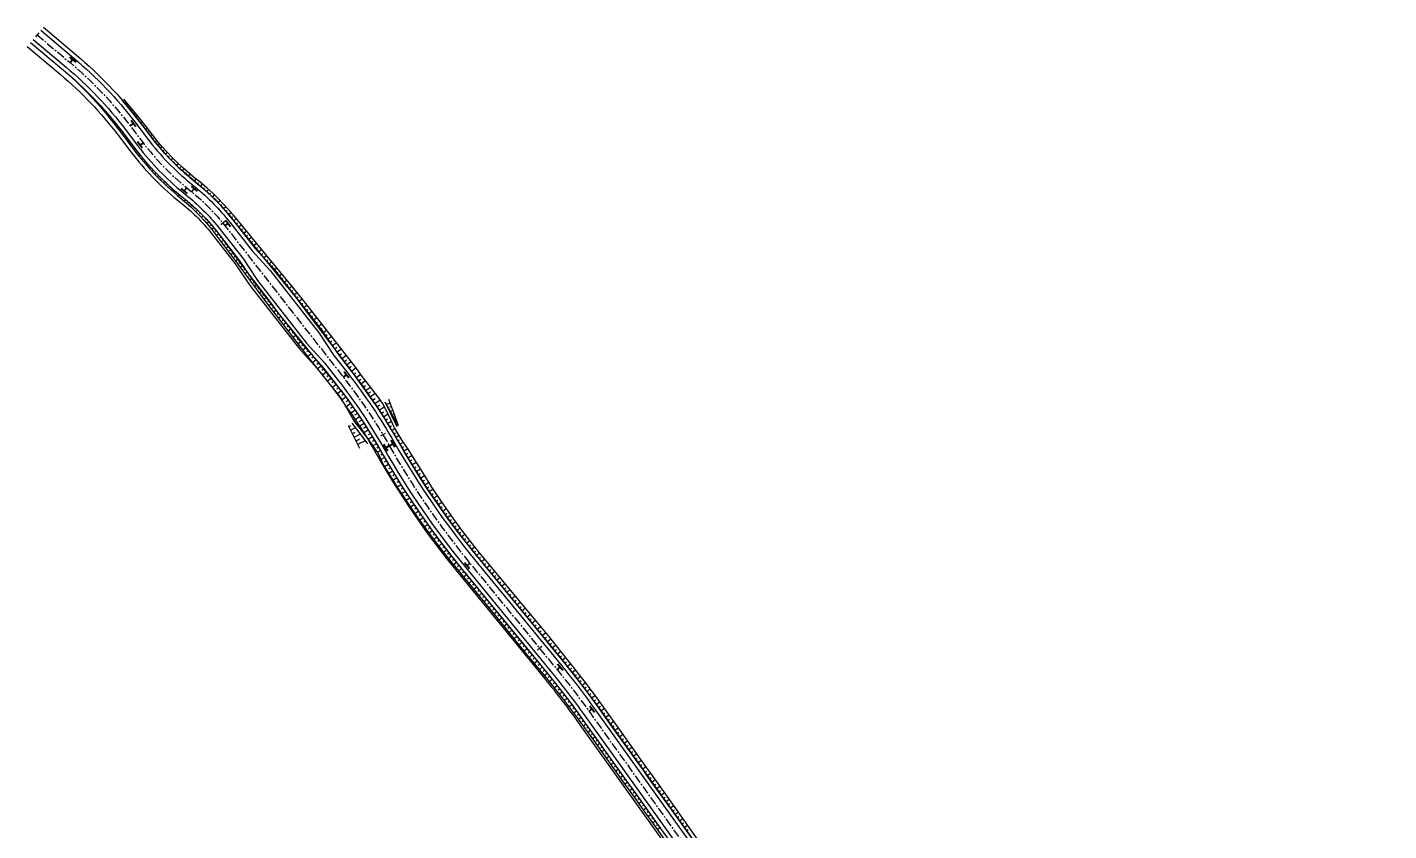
# Model space of a CAD drawing. Header units: metres. Extents: x 2302736 to 2305552, y 452304 to 453193.
# Drawn here: x 2303791 to 2304303, y 452606 to 452909 of the extents above; entities that cross this region are included whole.
import ezdxf

# ---------------------------------------------------------------- set-up
doc = ezdxf.new("R2010")
doc.units = ezdxf.units.M
doc.linetypes.add('CENTER', pattern=[2, 1.25, -0.25, 0.25, -0.25])
doc.layers.add('АД_серый', color=250, linetype='Continuous')
doc.layers.add('Ситуация.Проектные откосы', color=94, linetype='Continuous')
doc.layers.add('ГП_АД том 3.2.6', color=250, linetype='Continuous', lineweight=40)

# ---------------------------------------------------------------- blocks, each defined once
blk = doc.blocks.new('SLOPEA$C5E8D263C')
at = {"layer": 'Ситуация.Проектные откосы', "color": 0}
for p, q in [((2303925.6, 452766.9, 177.98), (2303925.56, 452766.88, 177.98)), ((2303926.35, 452765.6, 177.98), (2303926.29, 452765.56, 177.98)), ((2303927.09, 452764.3, 177.98), (2303926.9, 452764.19, 177.98)), ((2303927.84, 452763, 177.98), (2303927.71, 452762.92, 177.98)), ((2303928.56, 452761.68, 177.98), (2303928.21, 452761.49, 177.98)), ((2303929.28, 452760.36, 177.98), (2303929.07, 452760.25, 177.98)), ((2303930, 452759.05, 177.98), (2303929.49, 452758.77, 177.98))]:
    blk.add_line(p, q, dxfattribs=at)
at = {"layer": 'Ситуация.Проектные откосы', "color": 0, "linetype": 'Continuous', "flags": 128}
for points in [[(2303925.26, 452767.48), (2303927.85, 452762.99), (2303930.32, 452758.46)], [(2303925.26, 452767.48), (2303927.58, 452762.83), (2303929.79, 452758.14)]]:
    blk.add_lwpolyline(points, dxfattribs=at)
blk = doc.blocks.new('SLOPEA$CBB8FF353')
at = {"layer": 'Ситуация.Проектные откосы', "color": 0}
for p, q in [((2303927.24, 452766.97, 179.12), (2303925.85, 452766.45, 179.12)), ((2303927.77, 452765.57, 179.12), (2303927.19, 452765.35, 179.12)), ((2303928.3, 452764.16, 179.12), (2303927.37, 452763.81, 179.12)), ((2303928.81, 452762.76, 179.12), (2303928.46, 452762.63, 179.12)), ((2303929.31, 452761.34, 179.12), (2303928.84, 452761.17, 179.12)), ((2303929.81, 452759.92, 179.12), (2303929.69, 452759.88, 179.12)), ((2303930.3, 452758.51, 179.12), (2303930.29, 452758.51, 179.12))]:
    blk.add_line(p, q, dxfattribs=at)
at = {"layer": 'Ситуация.Проектные откосы', "color": 0, "linetype": 'Continuous', "flags": 128}
for points in [[(2303925.26, 452767.48), (2303927.85, 452762.99), (2303930.32, 452758.46)], [(2303926.69, 452768.42), (2303928.57, 452763.45), (2303930.32, 452758.46)]]:
    blk.add_lwpolyline(points, dxfattribs=at)
blk = doc.blocks.new('SLOPEA$C3A93C8E7')
at = {"layer": 'Ситуация.Проектные откосы', "color": 0}
for p, q in [((2303911.74, 452758.14, 180.92), (2303912.52, 452758.54, 180.92)), ((2303912.42, 452756.8, 180.92), (2303914.25, 452757.73, 180.92)), ((2303913.1, 452755.47, 180.92), (2303914.15, 452756, 180.92)), ((2303913.78, 452754.13, 180.92), (2303916.15, 452755.33, 180.92)), ((2303914.43, 452752.78, 180.92), (2303915.77, 452753.42, 180.92)), ((2303915.08, 452751.42, 180.92), (2303918.04, 452752.84, 180.92))]:
    blk.add_line(p, q, dxfattribs=at)
at = {"layer": 'Ситуация.Проектные откосы', "color": 0, "linetype": 'Continuous', "flags": 128}
for points in [[(2303915.85, 452749.8), (2303913.78, 452754.12), (2303911.61, 452758.41)], [(2303918.94, 452751.65), (2303916, 452755.53), (2303912.98, 452759.32)]]:
    blk.add_lwpolyline(points, dxfattribs=at)
blk = doc.blocks.new('alignment_cc_sign')
at = {"color": 0, "linetype": 'ByBlock', "lineweight": -2}
for p, q in [((-1.5, 1.5), (1.5, 1.5)), ((0, 0), (0, 1.5))]:
    blk.add_line(p, q, dxfattribs=at)
blk = doc.blocks.new('stationing')
blk.add_line((0, 1), (0, -1))
blk = doc.blocks.new('АД')
at = {"layer": 'АД_серый', "lineweight": 30, "flags": 128}
for points in [[(264.93, 595.93), (277.37, 585.44, -0.054986), (300.6, 561.01), (305.43, 554.67, 0.059442), (321.29, 538.28), (323.11, 536.8, -0.056194), (336.25, 523.4), (344.71, 512.57), (351.46, 505.15), (369.93, 481.51), (375.49, 473.17), (380.84, 466.33, -0.036679), (398.42, 440.06), (398.45, 440.02, 0.042411), (428.46, 396.28), (461.27, 356.22, -0.016493), (473.45, 340.31), (513.61, 284.07, 0.011788)], [(260.1, 590.2), (272.53, 579.71, -0.054986), (294.63, 556.47), (299.46, 550.13, 0.059442), (316.55, 532.46), (318.37, 530.98, -0.056194), (330.34, 518.78), (338.8, 507.95), (344.36, 499.61), (362.84, 475.97), (369.58, 468.55), (374.93, 461.71, -0.036679), (391.9, 436.36), (391.93, 436.31, 0.042411), (422.66, 391.53), (455.47, 351.46, -0.016493), (467.35, 335.95), (507.51, 279.72, 0.011788)], [(258.81, 588.67), (271.24, 578.18, -0.054986), (293.04, 555.26), (297.86, 548.92, 0.059442), (315.29, 530.91), (317.11, 529.43, -0.056194), (328.76, 517.55), (337.18, 506.78), (342.74, 498.44), (361.31, 474.68), (368.05, 467.26), (373.35, 460.48, -0.036679), (390.16, 435.37), (390.19, 435.33, 0.042411), (421.11, 390.26), (453.92, 350.2, -0.016493), (465.72, 334.78), (505.88, 278.55, 0.011788)]]:
    blk.add_lwpolyline(points, format="xyb", dxfattribs=at)
at = {"layer": 'АД_серый', "flags": 128}
for points in [[(261.07, 591.34), (273.5, 580.86, -0.054986), (295.82, 557.38), (300.65, 551.03, 0.059442), (317.5, 533.63), (319.32, 532.14, -0.056194), (331.52, 519.7), (339.98, 508.88), (345.55, 500.53), (364.02, 476.89), (370.77, 469.48), (376.11, 462.64, -0.036679), (393.21, 437.1), (393.23, 437.05, 0.042411), (423.82, 392.48), (456.63, 352.41, -0.016493), (468.57, 336.82), (508.73, 280.59, 0.011788)], [(263.97, 594.78), (276.4, 584.3, -0.054986), (299.41, 560.1), (304.23, 553.76, 0.059442), (320.34, 537.12), (322.16, 535.63, -0.056194), (335.06, 522.48), (343.53, 511.65), (350.27, 504.23), (368.75, 480.59), (374.31, 472.25), (379.66, 465.41, -0.036679), (397.12, 439.32), (397.15, 439.28, 0.042411), (427.3, 395.33), (460.11, 355.26, -0.016493), (472.23, 339.43), (512.39, 283.2, 0.011788)]]:
    blk.add_lwpolyline(points, format="xyb", dxfattribs=at)
at = {"layer": 'АД_серый', "linetype": 'CENTER', "lineweight": 30, "ltscale": 2.5, "flags": 128}
blk.add_lwpolyline([(262.52, 593.06), (274.95, 582.58, -0.054986), (297.62, 558.74), (302.44, 552.4, 0.059442), (318.92, 535.37), (320.74, 533.89, -0.056194), (333.29, 521.09), (377.88, 464.02, -0.036679), (395.16, 438.21), (395.19, 438.17, 0.042411), (425.56, 393.9), (458.37, 353.84, -0.016493), (470.4, 338.13), (510.56, 281.9, 0.011788), (519.05, 270.58), (556.31, 223.29, -0.012756), (574.64, 198.77), (622.72, 130.89, -0.005622), (630.4, 119.8), (633.04, 115.88, 0.00851), (642.8, 101.94), (664.79, 71.66, 0.00481), (669.37, 65.47), (683.75, 46.44, 0.002604), (685.26, 44.45, 0.007813), (686.82, 42.5, 0.013022), (688.45, 40.6, 0.018231), (690.2, 38.82, 0.023442), (692.1, 37.19, 0.028654), (694.15, 35.76, 0.033867), (696.36, 34.6, 0.039082), (698.72, 33.78, 0.057519), (702.12, 33.29, 0.039082), (704.62, 33.42, 0.033867), (707.07, 33.91, 0.028654), (709.43, 34.71, 0.023442), (711.71, 35.74, 0.018231), (713.89, 36.97, 0.013022), (715.99, 38.32, 0.007813), (718.03, 39.77, 0.002604), (720.04, 41.25), (771.63, 79.62)], format="xyb", dxfattribs=at)
at = {"layer": 'Ситуация.Проектные откосы', "color": 0}
for p, q in [((275.68, 576.97, 178.92), (275.66, 576.95, 178.92)), ((276.79, 575.96, 178.92), (276.77, 575.94, 178.92)), ((277.9, 574.95, 178.92), (277.84, 574.88, 178.92)), ((278.98, 573.92, 178.92), (278.94, 573.87, 178.92)), ((280.07, 572.88, 178.92), (279.96, 572.77, 178.92)), ((281.14, 571.83, 178.92), (281.07, 571.77, 178.92)), ((282.2, 570.77, 178.92), (282.04, 570.61, 178.92)), ((283.25, 569.7, 178.92), (283.16, 569.61, 178.92)), ((284.29, 568.62, 178.92), (284.07, 568.42, 178.92)), ((285.31, 567.52, 178.92), (285.19, 567.41, 178.92)), ((286.34, 566.42, 178.92), (286.07, 566.18, 178.92)), ((287.33, 565.3, 178.92), (287.18, 565.17, 178.92)), ((288.33, 564.18, 178.92), (288.01, 563.9, 178.92)), ((294.93, 568.01, 175.24), (295.2, 568.23, 175.24)), ((295.89, 566.86, 175.24), (296.43, 567.32, 175.24)), ((296.86, 565.71, 175.24), (297.13, 565.94, 175.24)), ((297.81, 564.56, 175.24), (298.39, 565.01, 175.24)), ((289.31, 563.05, 178.92), (289.14, 562.9, 178.92)), ((290.27, 561.9, 178.92), (289.92, 561.6, 178.92)), ((291.23, 560.75, 178.92), (291.05, 560.59, 178.92)), ((292.18, 559.59, 178.92), (291.8, 559.28, 178.92)), ((298.74, 563.38, 175.24), (299.04, 563.61, 175.24)), ((299.67, 562.2, 175.24), (300.27, 562.67, 175.24)), ((300.59, 561.02, 175.24), (300.9, 561.26, 175.24)), ((301.5, 559.82, 175.24), (302.14, 560.31, 175.24)), ((293.11, 558.41, 178.92), (292.91, 558.25, 178.92)), ((294.04, 557.23, 178.92), (293.64, 556.91, 178.92)), ((294.96, 556.04, 178.92), (294.75, 555.88, 178.92)), ((295.86, 554.85, 178.92), (295.44, 554.52, 178.92)), ((302.41, 558.63, 175.24), (302.73, 558.88, 175.24)), ((303.32, 557.44, 175.24), (303.98, 557.94, 175.24)), ((304.23, 556.24, 175.24), (304.56, 556.5, 175.24)), ((305.13, 555.05, 175.24), (305.82, 555.57, 175.24)), ((306.05, 553.86, 175.24), (306.4, 554.14, 175.24)), ((296.77, 553.65, 178.92), (296.56, 553.49, 178.92)), ((297.68, 552.46, 178.92), (297.24, 552.12, 178.92)), ((298.59, 551.27, 178.92), (298.36, 551.09, 178.92)), ((299.5, 550.07, 178.92), (299.04, 549.72, 178.92)), ((300.42, 548.89, 178.92), (300.19, 548.71, 178.92)), ((306.98, 552.68, 175.24), (307.68, 553.24, 175.24)), ((307.93, 551.53, 175.24), (308.28, 551.82, 175.24)), ((308.89, 550.37, 175.24), (309.58, 550.98, 175.24)), ((309.88, 549.25, 175.24), (310.23, 549.55, 175.24)), ((310.88, 548.13, 175.24), (311.56, 548.76, 175.24)), ((301.35, 547.71, 178.92), (300.89, 547.33, 178.92)), ((302.31, 546.56, 178.92), (302.08, 546.37, 178.92)), ((303.27, 545.41, 178.92), (302.81, 545, 178.92)), ((304.26, 544.28, 178.92), (304.03, 544.08, 178.92)), ((311.9, 547.03, 175.24), (312.25, 547.35, 175.24)), ((312.94, 545.94, 175.24), (313.61, 546.61, 175.24)), ((313.99, 544.87, 175.24), (314.33, 545.21, 175.24)), ((315.06, 543.82, 175.24), (315.73, 544.52, 175.24)), ((305.26, 543.16, 178.92), (304.8, 542.73, 178.92)), ((306.28, 542.06, 178.92), (306.05, 541.84, 178.92)), ((307.31, 540.97, 178.92), (306.85, 540.52, 178.92)), ((308.36, 539.9, 178.92), (308.13, 539.67, 178.92)), ((309.42, 538.84, 178.92), (308.96, 538.36, 178.92)), ((316.14, 542.79, 175.24), (316.48, 543.14, 175.24)), ((317.25, 541.77, 175.24), (317.9, 542.5, 175.24)), ((318.36, 540.76, 175.24), (318.69, 541.13, 175.24)), ((319.5, 539.79, 175.24), (320.14, 540.55, 175.24)), ((320.64, 538.81, 175.24), (320.96, 539.2, 175.24)), ((321.8, 537.86, 175.24), (322.44, 538.66, 175.24)), ((310.5, 537.8, 178.92), (310.27, 537.56, 178.92)), ((311.59, 536.77, 178.92), (311.14, 536.27, 178.92)), ((312.71, 535.77, 178.92), (312.48, 535.51, 178.92)), ((313.82, 534.77, 178.92), (313.38, 534.24, 178.92)), ((314.97, 533.79, 178.92), (314.74, 533.53, 178.92)), ((322.96, 536.92, 175.24), (323.29, 537.32, 175.24)), ((324.11, 535.95, 175.24), (324.79, 536.75, 175.24)), ((325.25, 534.98, 175.24), (325.6, 535.38, 175.24)), ((326.38, 533.99, 175.24), (327.11, 534.78, 175.24)), ((327.48, 532.97, 175.24), (327.85, 533.37, 175.24)), ((316.11, 532.83, 178.92), (315.66, 532.28, 178.92)), ((317.27, 531.88, 178.92), (317.04, 531.59, 178.92)), ((318.44, 530.93, 178.92), (317.95, 530.36, 178.92)), ((319.58, 529.96, 178.92), (319.33, 529.66, 178.92)), ((320.72, 528.98, 178.92), (320.21, 528.38, 178.92)), ((328.56, 531.93, 175.24), (329.34, 532.73, 175.24)), ((329.64, 530.88, 175.24), (330.03, 531.28, 175.24)), ((330.68, 529.81, 175.24), (331.5, 530.59, 175.24)), ((331.71, 528.72, 175.24), (332.13, 529.12, 175.24)), ((332.72, 527.61, 175.24), (333.59, 528.38, 175.24)), ((321.83, 527.98, 178.92), (321.56, 527.68, 178.92)), ((322.93, 526.96, 178.92), (322.34, 526.36, 178.92)), ((324, 525.91, 178.92), (323.7, 525.6, 178.92)), ((325.05, 524.84, 178.92), (324.42, 524.23, 178.92)), ((326.09, 523.75, 178.92), (325.76, 523.44, 178.92)), ((333.71, 526.48, 175.24), (334.17, 526.86, 175.24)), ((334.67, 525.33, 175.24), (335.59, 526.1, 175.24)), ((335.63, 524.18, 175.24), (336.1, 524.56, 175.24)), ((336.58, 523.02, 175.24), (337.53, 523.79, 175.24)), ((327.1, 522.64, 178.92), (326.4, 522.02, 178.92)), ((328.09, 521.52, 178.92), (327.73, 521.21, 178.92)), ((329.05, 520.37, 178.92), (328.3, 519.74, 178.92)), ((329.99, 519.2, 178.92), (329.6, 518.9, 178.92)), ((330.89, 518, 178.92), (330.1, 517.4, 178.92)), ((337.53, 521.85, 175.24), (338.01, 522.24, 175.24)), ((338.48, 520.69, 175.24), (339.43, 521.47, 175.24)), ((339.42, 519.53, 175.24), (339.9, 519.92, 175.24)), ((340.37, 518.36, 175.24), (341.34, 519.15, 175.24)), ((331.8, 516.8, 178.92), (331.39, 516.5, 178.92)), ((332.7, 515.6, 178.92), (331.88, 514.99, 178.92)), ((333.6, 514.4, 178.92), (333.19, 514.09, 178.92)), ((334.5, 513.2, 178.92), (333.67, 512.58, 178.92)), ((341.31, 517.2, 175.24), (341.8, 517.59, 175.24)), ((342.26, 516.03, 175.24), (343.24, 516.83, 175.24)), ((343.2, 514.87, 175.24), (343.7, 515.27, 175.24)), ((344.15, 513.7, 175.24), (345.14, 514.51, 175.24)), ((345.09, 512.54, 175.24), (345.59, 512.95, 175.24)), ((335.4, 512, 178.92), (334.98, 511.69, 178.92)), ((336.3, 510.8, 178.92), (335.46, 510.17, 178.92)), ((337.2, 509.61, 178.92), (336.78, 509.29, 178.92)), ((338.1, 508.41, 178.92), (337.25, 507.76, 178.92)), ((346.04, 511.38, 175.24), (347.05, 512.19, 175.24)), ((346.99, 510.21, 175.24), (347.49, 510.62, 175.24)), ((347.93, 509.05, 175.24), (348.95, 509.87, 175.24)), ((348.88, 507.88, 175.24), (349.39, 508.3, 175.24)), ((339.01, 507.21, 178.92), (338.57, 506.88, 178.92)), ((339.91, 506.01, 178.92), (339.03, 505.35, 178.92)), ((340.81, 504.81, 178.92), (340.37, 504.48, 178.92)), ((341.71, 503.61, 178.92), (340.82, 502.94, 178.92)), ((349.82, 506.72, 175.24), (350.86, 507.56, 175.24)), ((350.77, 505.55, 175.24), (351.29, 505.98, 175.24)), ((351.71, 504.39, 175.24), (352.77, 505.25, 175.24)), ((352.66, 503.22, 175.24), (353.19, 503.66, 175.24)), ((353.6, 502.06, 175.24), (354.68, 502.94, 175.24)), ((342.61, 502.41, 178.92), (342.17, 502.08, 178.92)), ((343.51, 501.21, 178.92), (342.62, 500.54, 178.92)), ((344.41, 500.01, 178.92), (343.97, 499.68, 178.92)), ((345.31, 498.81, 178.92), (344.42, 498.14, 178.92)), ((346.22, 497.62, 178.92), (345.77, 497.28, 178.92)), ((354.55, 500.9, 175.24), (355.09, 501.34, 175.24)), ((355.5, 499.73, 175.24), (356.59, 500.62, 175.24)), ((356.44, 498.57, 175.24), (357, 499.02, 175.24)), ((357.39, 497.4, 175.24), (358.51, 498.31, 175.24)), ((347.12, 496.42, 178.92), (346.22, 495.74, 178.92)), ((348.02, 495.22, 178.92), (347.57, 494.88, 178.92)), ((348.92, 494.02, 178.92), (348.02, 493.35, 178.92)), ((349.82, 492.82, 178.92), (349.37, 492.48, 178.92)), ((358.33, 496.24, 175.24), (358.9, 496.7, 175.24)), ((359.28, 495.07, 175.24), (360.42, 496, 175.24)), ((360.22, 493.91, 175.24), (360.8, 494.38, 175.24)), ((361.15, 492.73, 175.24), (362.35, 493.63, 175.24)), ((350.72, 491.62, 178.92), (349.82, 490.95, 178.92)), ((351.62, 490.42, 178.92), (351.17, 490.08, 178.92)), ((352.52, 489.22, 178.92), (351.62, 488.55, 178.92)), ((353.43, 488.02, 178.92), (352.98, 487.68, 178.92)), ((362.05, 491.53, 175.24), (362.66, 491.99, 175.24)), ((362.95, 490.33, 175.24), (364.19, 491.26, 175.24)), ((363.85, 489.13, 175.24), (364.48, 489.6, 175.24)), ((364.75, 487.93, 175.24), (366.03, 488.89, 175.24)), ((365.65, 486.73, 175.24), (366.3, 487.22, 175.24)), ((354.36, 486.85, 178.92), (353.46, 486.12, 178.92)), ((355.31, 485.69, 178.92), (354.84, 485.31, 178.92)), ((356.25, 484.52, 178.92), (355.3, 483.75, 178.92)), ((357.2, 483.36, 178.92), (356.71, 482.96, 178.92)), ((358.14, 482.19, 178.92), (357.13, 481.37, 178.92)), ((366.55, 485.53, 175.24), (367.87, 486.52, 175.24)), ((367.46, 484.33, 175.24), (368.12, 484.83, 175.24)), ((368.36, 483.13, 175.24), (369.71, 484.15, 175.24)), ((369.26, 481.93, 175.24), (369.94, 482.45, 175.24)), ((359.09, 481.03, 178.92), (358.57, 480.61, 178.92)), ((360.04, 479.86, 178.92), (358.97, 479, 178.92)), ((360.98, 478.7, 178.92), (360.43, 478.25, 178.92)), ((361.93, 477.54, 178.92), (360.8, 476.62, 178.92)), ((370.16, 480.74, 175.24), (371.55, 481.78, 175.24)), ((371.06, 479.54, 175.24), (371.76, 480.07, 175.24)), ((371.96, 478.34, 175.24), (373.39, 479.41, 175.24)), ((372.86, 477.14, 175.24), (373.58, 477.68, 175.24)), ((373.76, 475.94, 175.24), (375.23, 477.04, 175.24)), ((362.87, 476.37, 178.92), (362.29, 475.9, 178.92)), ((363.82, 475.21, 178.92), (362.63, 474.24, 178.92)), ((364.76, 474.04, 178.92), (364.16, 473.55, 178.92)), ((365.71, 472.88, 178.92), (364.47, 471.87, 178.92)), ((374.67, 474.74, 175.24), (375.41, 475.3, 175.24)), ((375.57, 473.54, 175.24), (377.07, 474.67, 175.24)), ((376.47, 472.34, 175.24), (377.23, 472.91, 175.24)), ((377.37, 471.14, 175.24), (378.91, 472.3, 175.24)), ((366.65, 471.71, 178.92), (366.02, 471.2, 178.92)), ((367.6, 470.55, 178.92), (366.33, 469.52, 178.92)), ((368.55, 469.39, 178.92), (367.91, 468.87, 178.92)), ((369.49, 468.22, 178.92), (368.2, 467.17, 178.92)), ((370.44, 467.06, 178.92), (369.79, 466.53, 178.92)), ((378.27, 469.94, 175.24), (379.05, 470.53, 175.24)), ((379.17, 468.75, 175.24), (380.75, 469.93, 175.24)), ((380.07, 467.55, 175.24), (380.87, 468.15, 175.24)), ((380.97, 466.35, 175.24), (382.6, 467.54, 175.24)), ((371.38, 465.89, 178.92), (370.07, 464.83, 178.92)), ((372.33, 464.73, 178.92), (371.67, 464.19, 178.92)), ((373.27, 463.56, 178.92), (371.95, 462.49, 178.92)), ((374.22, 462.4, 178.92), (373.55, 461.86, 178.92)), ((381.86, 465.14, 175.24), (382.68, 465.74, 175.24)), ((382.75, 463.93, 175.24), (384.41, 465.15, 175.24)), ((383.64, 462.72, 175.24), (384.48, 463.34, 175.24)), ((384.51, 461.5, 175.24), (386.23, 462.73, 175.24)), ((375.16, 461.23, 178.92), (373.8, 460.15, 178.92)), ((376.09, 460.06, 178.92), (375.41, 459.51, 178.92)), ((377.03, 458.88, 178.92), (375.65, 457.79, 178.92)), ((377.95, 457.7, 178.92), (377.25, 457.16, 178.92)), ((378.86, 456.51, 178.92), (377.39, 455.46, 178.92)), ((385.38, 460.28, 175.24), (386.26, 460.9, 175.24)), ((386.25, 459.05, 175.24), (388.06, 460.34, 175.24)), ((387.12, 457.83, 175.24), (388.04, 458.49, 175.24)), ((387.98, 456.61, 175.24), (389.89, 457.96, 175.24)), ((380.6, 454.06, 178.92), (378.88, 452.85, 178.92)), ((379.73, 455.28, 178.92), (378.93, 454.72, 178.92)), ((382.33, 451.61, 178.92), (380.38, 450.23, 178.92)), ((381.46, 452.84, 178.92), (380.55, 452.19, 178.92)), ((388.85, 455.38, 175.24), (389.84, 456.05, 175.24)), ((389.69, 454.14, 175.24), (391.72, 455.51, 175.24)), ((390.53, 452.9, 175.24), (391.57, 453.6, 175.24)), ((391.34, 451.64, 175.24), (393.31, 452.91, 175.24)), ((384.02, 449.13, 178.92), (381.79, 447.63, 178.92)), ((383.18, 450.38, 178.92), (382.13, 449.67, 178.92)), ((385.66, 446.62, 178.92), (383.57, 445.27, 178.92)), ((384.84, 447.88, 178.92), (383.73, 447.16, 178.92)), ((392.16, 450.38, 175.24), (393.07, 450.97, 175.24)), ((392.97, 449.12, 175.24), (394.65, 450.21, 175.24)), ((393.77, 447.85, 175.24), (394.55, 448.33, 175.24)), ((394.56, 446.57, 175.24), (395.97, 447.44, 175.24)), ((387.28, 444.1, 178.92), (385.4, 442.94, 178.92)), ((386.47, 445.36, 178.92), (385.49, 444.72, 178.92)), ((388.06, 442.82, 178.92), (387.18, 442.28, 178.92)), ((388.85, 441.54, 178.92), (387.22, 440.54, 178.92)), ((395.34, 445.29, 175.24), (395.98, 445.68, 175.24)), ((396.12, 444.01, 175.24), (397.29, 444.7, 175.24)), ((396.88, 442.72, 175.24), (397.48, 443.07, 175.24)), ((397.63, 441.42, 175.24), (398.87, 442.14, 175.24)), ((389.63, 440.26, 178.92), (388.86, 439.81, 178.92)), ((390.38, 438.96, 178.92), (388.96, 438.13, 178.92)), ((391.14, 437.67, 178.92), (390.48, 437.28, 178.92)), ((391.9, 436.37, 178.92), (390.69, 435.67, 178.92)), ((398.39, 440.12, 175.24), (399.02, 440.49, 175.24)), ((399.14, 438.83, 175.24), (400.49, 439.61, 175.24)), ((399.89, 437.53, 175.24), (400.62, 437.95, 175.24)), ((400.64, 436.23, 175.24), (402.19, 437.13, 175.24)), ((392.65, 435.07, 178.92), (392.01, 434.7, 178.92)), ((393.4, 433.77, 178.92), (392.03, 432.98, 178.92)), ((394.91, 431.18, 178.92), (393.41, 430.29, 178.92)), ((394.15, 432.48, 178.92), (393.42, 432.05, 178.92)), ((401.4, 434.94, 175.24), (402.2, 435.41, 175.24)), ((402.17, 433.65, 175.24), (403.76, 434.59, 175.24)), ((402.95, 432.37, 175.24), (403.74, 432.85, 175.24)), ((403.74, 431.09, 175.24), (405.32, 432.07, 175.24)), ((395.68, 429.89, 178.92), (394.93, 429.45, 178.92)), ((396.46, 428.61, 178.92), (394.98, 427.7, 178.92)), ((397.25, 427.34, 178.92), (396.51, 426.88, 178.92)), ((398.03, 426.06, 178.92), (396.56, 425.15, 178.92)), ((404.53, 429.82, 175.24), (405.32, 430.3, 175.24)), ((405.32, 428.54, 175.24), (406.9, 429.52, 175.24)), ((406.1, 427.26, 175.24), (406.9, 427.75, 175.24)), ((406.92, 426, 175.24), (408.47, 427.01, 175.24)), ((398.82, 424.78, 178.92), (398.09, 424.33, 178.92)), ((399.61, 423.51, 178.92), (398.14, 422.6, 178.92)), ((400.42, 422.24, 178.92), (399.7, 421.78, 178.92)), ((401.23, 420.99, 178.92), (399.81, 420.06, 178.92)), ((407.73, 424.74, 175.24), (408.5, 425.24, 175.24)), ((408.55, 423.48, 175.24), (410.07, 424.47, 175.24)), ((409.37, 422.23, 175.24), (410.12, 422.71, 175.24)), ((410.2, 420.98, 175.24), (411.66, 421.97, 175.24)), ((402.05, 419.73, 178.92), (401.34, 419.27, 178.92)), ((402.86, 418.47, 178.92), (401.46, 417.56, 178.92)), ((403.69, 417.21, 178.92), (403, 416.75, 178.92)), ((404.53, 415.97, 178.92), (403.17, 415.05, 178.92)), ((411.04, 419.73, 175.24), (411.76, 420.23, 175.24)), ((411.88, 418.49, 175.24), (413.31, 419.46, 175.24)), ((412.72, 417.25, 175.24), (413.43, 417.73, 175.24)), ((413.57, 416.01, 175.24), (414.94, 416.99, 175.24)), ((405.37, 414.73, 178.92), (404.7, 414.27, 178.92)), ((406.21, 413.49, 178.92), (404.87, 412.58, 178.92)), ((407.05, 412.25, 178.92), (406.39, 411.8, 178.92)), ((407.91, 411.02, 178.92), (406.62, 410.1, 178.92)), ((414.44, 414.79, 175.24), (415.12, 415.27, 175.24)), ((415.3, 413.57, 175.24), (416.65, 414.52, 175.24)), ((416.17, 412.34, 175.24), (416.83, 412.81, 175.24)), ((417.04, 411.12, 175.24), (418.35, 412.05, 175.24)), ((417.93, 409.91, 175.24), (418.57, 410.39, 175.24)), ((408.78, 409.8, 178.92), (408.14, 409.34, 178.92)), ((409.65, 408.57, 178.92), (408.38, 407.67, 178.92)), ((410.52, 407.35, 178.92), (409.89, 406.9, 178.92)), ((411.39, 406.13, 178.92), (410.16, 405.22, 178.92)), ((418.82, 408.7, 175.24), (420.1, 409.65, 175.24)), ((419.71, 407.5, 175.24), (420.35, 407.97, 175.24)), ((420.6, 406.29, 175.24), (421.88, 407.24, 175.24)), ((421.51, 405.1, 175.24), (422.14, 405.58, 175.24)), ((412.29, 404.92, 178.92), (411.67, 404.47, 178.92)), ((413.18, 403.72, 178.92), (411.96, 402.82, 178.92)), ((414.07, 402.51, 178.92), (413.46, 402.06, 178.92)), ((414.96, 401.31, 178.92), (413.78, 400.39, 178.92)), ((415.88, 400.12, 178.92), (415.29, 399.67, 178.92)), ((422.43, 403.91, 175.24), (423.68, 404.87, 175.24)), ((423.34, 402.72, 175.24), (423.97, 403.2, 175.24)), ((424.26, 401.54, 175.24), (425.5, 402.49, 175.24)), ((425.19, 400.36, 175.24), (425.8, 400.85, 175.24)), ((426.13, 399.19, 175.24), (427.34, 400.16, 175.24)), ((416.8, 398.93, 178.92), (415.62, 398.03, 178.92)), ((417.71, 397.75, 178.92), (417.13, 397.3, 178.92)), ((418.63, 396.56, 178.92), (417.47, 395.66, 178.92)), ((419.56, 395.39, 178.92), (419, 394.93, 178.92)), ((427.07, 398.02, 175.24), (427.67, 398.51, 175.24)), ((428.01, 396.85, 175.24), (429.21, 397.82, 175.24)), ((428.95, 395.68, 175.24), (429.55, 396.17, 175.24)), ((429.9, 394.52, 175.24), (431.1, 395.51, 175.24)), ((420.5, 394.22, 178.92), (419.38, 393.31, 178.92)), ((421.44, 393.05, 178.92), (420.88, 392.6, 178.92)), ((422.38, 391.88, 178.92), (421.27, 390.98, 178.92)), ((423.33, 390.71, 178.92), (422.78, 390.26, 178.92)), ((430.85, 393.36, 175.24), (431.46, 393.86, 175.24)), ((431.8, 392.2, 175.24), (433.02, 393.2, 175.24)), ((432.75, 391.04, 175.24), (433.37, 391.55, 175.24)), ((433.7, 389.88, 175.24), (434.95, 390.9, 175.24)), ((424.28, 389.55, 178.92), (423.18, 388.66, 178.92)), ((425.23, 388.39, 178.92), (424.68, 387.94, 178.92)), ((426.18, 387.23, 178.92), (425.08, 386.33, 178.92)), ((427.13, 386.07, 178.92), (426.58, 385.62, 178.92)), ((428.08, 384.91, 178.92), (426.98, 384.01, 178.92)), ((434.65, 388.72, 175.24), (435.28, 389.24, 175.24)), ((435.6, 387.56, 175.24), (436.87, 388.6, 175.24)), ((436.55, 386.4, 175.24), (437.19, 386.92, 175.24)), ((437.5, 385.24, 175.24), (438.79, 386.3, 175.24)), ((429.03, 383.75, 178.92), (428.48, 383.3, 178.92)), ((429.98, 382.59, 178.92), (428.88, 381.69, 178.92)), ((430.93, 381.43, 178.92), (430.38, 380.98, 178.92)), ((431.88, 380.27, 178.92), (430.78, 379.37, 178.92)), ((438.45, 384.08, 175.24), (439.11, 384.61, 175.24)), ((439.41, 382.92, 175.24), (440.72, 383.99, 175.24)), ((440.36, 381.76, 175.24), (441.02, 382.3, 175.24)), ((441.31, 380.6, 175.24), (442.64, 381.69, 175.24)), ((442.26, 379.44, 175.24), (442.93, 379.99, 175.24)), ((432.83, 379.11, 178.92), (432.28, 378.66, 178.92)), ((433.78, 377.95, 178.92), (432.68, 377.05, 178.92)), ((434.73, 376.79, 178.92), (434.18, 376.34, 178.92)), ((435.68, 375.63, 178.92), (434.58, 374.72, 178.92)), ((436.63, 374.47, 178.92), (436.08, 374.01, 178.92)), ((443.21, 378.28, 175.24), (444.55, 379.38, 175.24)), ((444.16, 377.12, 175.24), (444.83, 377.67, 175.24)), ((445.11, 375.96, 175.24), (446.46, 377.06, 175.24)), ((446.06, 374.8, 175.24), (446.73, 375.35, 175.24)), ((447.01, 373.64, 175.24), (448.36, 374.74, 175.24)), ((437.58, 373.31, 178.92), (436.47, 372.4, 178.92)), ((438.53, 372.15, 178.92), (437.98, 371.69, 178.92)), ((439.48, 370.98, 178.92), (438.36, 370.06, 178.92)), ((440.44, 369.82, 178.92), (439.87, 369.36, 178.92)), ((447.96, 372.47, 175.24), (448.64, 373.03, 175.24)), ((448.91, 371.31, 175.24), (450.27, 372.43, 175.24)), ((449.86, 370.15, 175.24), (450.54, 370.71, 175.24)), ((450.81, 368.99, 175.24), (452.17, 370.11, 175.24)), ((441.39, 368.66, 178.92), (440.25, 367.73, 178.92)), ((442.34, 367.5, 178.92), (441.76, 367.04, 178.92)), ((443.29, 366.34, 178.92), (442.14, 365.4, 178.92)), ((444.24, 365.18, 178.92), (443.66, 364.71, 178.92)), ((451.76, 367.83, 175.24), (452.44, 368.39, 175.24)), ((452.71, 366.67, 175.24), (454.08, 367.79, 175.24)), ((453.66, 365.51, 175.24), (454.35, 366.07, 175.24)), ((454.61, 364.35, 175.24), (455.98, 365.48, 175.24)), ((445.19, 364.02, 178.92), (444.03, 363.07, 178.92)), ((446.14, 362.86, 178.92), (445.55, 362.38, 178.92)), ((447.09, 361.7, 178.92), (445.91, 360.74, 178.92)), ((448.04, 360.54, 178.92), (447.45, 360.06, 178.92)), ((448.99, 359.38, 178.92), (447.8, 358.41, 178.92)), ((455.56, 363.19, 175.24), (456.24, 363.75, 175.24)), ((456.51, 362.03, 175.24), (457.87, 363.14, 175.24)), ((457.46, 360.87, 175.24), (458.14, 361.42, 175.24)), ((458.41, 359.71, 175.24), (459.75, 360.81, 175.24)), ((459.36, 358.55, 175.24), (460.03, 359.09, 175.24)), ((449.94, 358.22, 178.92), (449.35, 357.74, 178.92)), ((450.89, 357.06, 178.92), (449.72, 356.1, 178.92)), ((451.84, 355.9, 178.92), (451.26, 355.43, 178.92)), ((452.79, 354.74, 178.92), (451.65, 353.8, 178.92)), ((460.31, 357.39, 175.24), (461.63, 358.47, 175.24)), ((461.26, 356.23, 175.24), (461.92, 356.77, 175.24)), ((462.2, 355.05, 175.24), (463.52, 356.1, 175.24)), ((463.13, 353.88, 175.24), (463.78, 354.4, 175.24)), ((453.74, 353.58, 178.92), (453.17, 353.11, 178.92)), ((454.69, 352.42, 178.92), (453.57, 351.5, 178.92)), ((455.64, 351.25, 178.92), (455.07, 350.81, 178.92)), ((456.57, 350.08, 178.92), (455.45, 349.19, 178.92)), ((457.5, 348.9, 178.92), (456.95, 348.46, 178.92)), ((464.06, 352.7, 175.24), (465.36, 353.73, 175.24)), ((464.99, 351.53, 175.24), (465.64, 352.04, 175.24)), ((465.92, 350.35, 175.24), (467.21, 351.37, 175.24)), ((466.85, 349.17, 175.24), (467.49, 349.68, 175.24)), ((467.77, 347.99, 175.24), (469.07, 348.96, 175.24)), ((458.43, 347.73, 178.92), (457.33, 346.86, 178.92)), ((459.36, 346.55, 178.92), (458.82, 346.12, 178.92)), ((460.3, 345.38, 178.92), (459.22, 344.52, 178.92)), ((461.23, 344.2, 178.92), (460.69, 343.78, 178.92)), ((468.67, 346.79, 175.24), (469.32, 347.28, 175.24)), ((469.58, 345.59, 175.24), (470.88, 346.57, 175.24)), ((470.48, 344.39, 175.24), (471.14, 344.87, 175.24)), ((471.36, 343.18, 175.24), (472.68, 344.14, 175.24)), ((462.13, 343.01, 178.92), (461.06, 342.19, 178.92)), ((463.04, 341.81, 178.92), (462.5, 341.4, 178.92)), ((463.94, 340.61, 178.92), (462.87, 339.81, 178.92)), ((464.83, 339.4, 178.92), (464.3, 339.01, 178.92)), ((472.24, 341.97, 175.24), (472.9, 342.45, 175.24)), ((473.12, 340.75, 175.24), (474.45, 341.71, 175.24)), ((474, 339.53, 175.24), (474.67, 340.01, 175.24)), ((474.87, 338.31, 175.24), (476.2, 339.27, 175.24)), ((465.71, 338.19, 178.92), (464.65, 337.41, 178.92)), ((466.6, 336.98, 178.92), (466.07, 336.59, 178.92)), ((467.48, 335.76, 178.92), (466.42, 335.01, 178.92)), ((468.35, 334.54, 178.92), (467.82, 334.17, 178.92)), ((475.74, 337.09, 175.24), (476.41, 337.57, 175.24)), ((476.61, 335.87, 175.24), (477.95, 336.83, 175.24)), ((477.49, 334.65, 175.24), (478.16, 335.13, 175.24)), ((478.36, 333.43, 175.24), (479.7, 334.39, 175.24)), ((469.22, 333.32, 178.92), (468.17, 332.57, 178.92)), ((470.09, 332.1, 178.92), (469.57, 331.73, 178.92)), ((470.96, 330.88, 178.92), (469.93, 330.14, 178.92)), ((471.84, 329.66, 178.92), (471.32, 329.29, 178.92)), ((472.71, 328.44, 178.92), (471.69, 327.71, 178.92)), ((479.23, 332.21, 175.24), (479.9, 332.69, 175.24)), ((480.1, 330.99, 175.24), (481.44, 331.95, 175.24)), ((480.97, 329.77, 175.24), (481.64, 330.25, 175.24)), ((481.85, 328.55, 175.24), (483.18, 329.5, 175.24)), ((473.58, 327.22, 178.92), (473.07, 326.85, 178.92)), ((474.45, 326, 178.92), (473.43, 325.27, 178.92)), ((475.32, 324.78, 178.92), (474.81, 324.41, 178.92)), ((476.2, 323.56, 178.92), (475.17, 322.83, 178.92)), ((482.72, 327.33, 175.24), (483.38, 327.8, 175.24)), ((483.59, 326.11, 175.24), (484.91, 327.05, 175.24)), ((484.46, 324.89, 175.24), (485.12, 325.36, 175.24)), ((485.33, 323.67, 175.24), (486.65, 324.61, 175.24)), ((477.07, 322.34, 178.92), (476.56, 321.97, 178.92)), ((477.94, 321.12, 178.92), (476.92, 320.38, 178.92)), ((478.81, 319.89, 178.92), (478.3, 319.53, 178.92)), ((479.68, 318.67, 178.92), (478.66, 317.94, 178.92)), ((486.2, 322.45, 175.24), (486.86, 322.92, 175.24)), ((487.08, 321.23, 175.24), (488.39, 322.16, 175.24)), ((487.95, 320, 175.24), (488.6, 320.47, 175.24)), ((488.82, 318.78, 175.24), (490.13, 319.72, 175.24)), ((489.69, 317.56, 175.24), (490.34, 318.03, 175.24)), ((480.55, 317.45, 178.92), (480.04, 317.09, 178.92)), ((481.43, 316.23, 178.92), (480.4, 315.5, 178.92)), ((482.3, 315.01, 178.92), (481.78, 314.64, 178.92)), ((483.17, 313.79, 178.92), (482.14, 313.06, 178.92)), ((490.56, 316.34, 175.24), (491.86, 317.27, 175.24)), ((491.44, 315.12, 175.24), (492.08, 315.59, 175.24)), ((492.31, 313.9, 175.24), (493.6, 314.83, 175.24)), ((493.18, 312.68, 175.24), (493.83, 313.14, 175.24)), ((484.04, 312.57, 178.92), (483.53, 312.2, 178.92)), ((484.91, 311.35, 178.92), (483.88, 310.61, 178.92)), ((485.79, 310.13, 178.92), (485.27, 309.76, 178.92)), ((486.66, 308.91, 178.92), (485.64, 308.18, 178.92)), ((494.05, 311.46, 175.24), (495.34, 312.38, 175.24)), ((494.92, 310.24, 175.24), (495.57, 310.7, 175.24)), ((495.79, 309.02, 175.24), (497.08, 309.94, 175.24)), ((496.67, 307.8, 175.24), (497.31, 308.26, 175.24)), ((487.53, 307.69, 178.92), (487.02, 307.33, 178.92)), ((488.4, 306.47, 178.92), (487.39, 305.75, 178.92)), ((489.27, 305.25, 178.92), (488.77, 304.89, 178.92)), ((490.14, 304.03, 178.92), (489.15, 303.32, 178.92)), ((491.02, 302.81, 178.92), (490.52, 302.45, 178.92)), ((497.54, 306.58, 175.24), (498.82, 307.49, 175.24)), ((498.41, 305.36, 175.24), (499.05, 305.81, 175.24)), ((499.28, 304.14, 175.24), (500.56, 305.05, 175.24)), ((500.15, 302.92, 175.24), (500.79, 303.37, 175.24)), ((501.03, 301.7, 175.24), (502.3, 302.6, 175.24)), ((491.89, 301.58, 178.92), (490.91, 300.88, 178.92)), ((492.76, 300.36, 178.92), (492.27, 300.02, 178.92)), ((493.63, 299.14, 178.92), (492.66, 298.45, 178.92)), ((494.5, 297.92, 178.92), (494.02, 297.58, 178.92)), ((501.9, 300.47, 175.24), (502.53, 300.93, 175.24)), ((502.77, 299.25, 175.24), (504.04, 300.16, 175.24)), ((503.64, 298.03, 175.24), (504.27, 298.48, 175.24)), ((504.51, 296.81, 175.24), (505.76, 297.71, 175.24)), ((495.38, 296.7, 178.92), (494.42, 296.02, 178.92)), ((496.25, 295.48, 178.92), (495.77, 295.14, 178.92)), ((497.12, 294.26, 178.92), (496.16, 293.58, 178.92)), ((505.38, 295.59, 175.24), (506.01, 296.04, 175.24)), ((506.26, 294.37, 175.24), (507.49, 295.25, 175.24)), ((507.13, 293.15, 175.24), (507.74, 293.59, 175.24))]:
    blk.add_line(p, q, dxfattribs=at)
at = {"layer": 'Ситуация.Проектные откосы', "color": 0, "linetype": 'Continuous', "flags": 128}
for points in [[(275.28, 577.33), (278.17, 574.7), (280.98, 572), (283.72, 569.22), (286.38, 566.37), (288.97, 563.46), (291.85, 560.01), (294.63, 556.47), (296.95, 553.42), (299.46, 550.13), (301.25, 547.83), (303.14, 545.55), (305.1, 543.33), (307.12, 541.16), (309.2, 539.05), (311.34, 537), (313.54, 535.01), (315.8, 533.08), (316.55, 532.46), (318.37, 530.98), (320.91, 528.82), (322.77, 527.12), (324.56, 525.35), (326.3, 523.53), (327.98, 521.65), (329.59, 519.72), (330.32, 518.77), (341.58, 503.78), (350.63, 491.75), (353.6, 487.79), (356.05, 484.77), (366.21, 472.26), (374.84, 461.64), (377.67, 458.08), (378.68, 456.77), (382.59, 451.25), (384.3, 448.71), (386.97, 444.59), (389.54, 440.41), (391.9, 436.36), (391.93, 436.31), (392.02, 436.16), (394.55, 431.78), (395.95, 429.43), (399.83, 423.15), (403.5, 417.49), (407.29, 411.9), (411.19, 406.4), (414.92, 401.37), (418.74, 396.41), (422.66, 391.53), (423.57, 390.42), (436.24, 374.95), (448.67, 359.77), (448.91, 359.47), (455.47, 351.46), (461.39, 344), (464.4, 340), (467.35, 335.95), (473.08, 327.92), (484.7, 311.65), (486.5, 309.12), (493.03, 299.98), (496.32, 295.37), (507.51, 279.72)], [(275.28, 577.32), (278.1, 574.63), (280.85, 571.87), (283.52, 569.03), (286.12, 566.13), (288.63, 563.16), (291.48, 559.7), (294.22, 556.16), (296.51, 553.09), (299, 549.78), (300.78, 547.46), (302.68, 545.16), (304.63, 542.91), (306.66, 540.71), (308.74, 538.58), (310.88, 536.51), (313.09, 534.49), (315.35, 532.54), (316.1, 531.91), (317.9, 530.4), (320.38, 528.23), (322.19, 526.51), (323.94, 524.74), (325.63, 522.91), (327.26, 521.03), (328.82, 519.1), (329.53, 518.15), (340.71, 503.1), (349.74, 491.06), (352.71, 487.1), (355.09, 484.02), (364.93, 471.26), (373.47, 460.58), (376.25, 457.02), (377.24, 455.71), (380.58, 449.87), (382.03, 447.2), (385.06, 443.39), (388.01, 439.49), (390.69, 435.67), (390.72, 435.63), (390.82, 435.48), (393.04, 430.89), (394.46, 428.54), (398.38, 422.23), (402.12, 416.57), (405.97, 410.99), (409.94, 405.5), (413.72, 400.47), (417.59, 395.51), (421.56, 390.63), (422.47, 389.52), (435.14, 374.04), (447.48, 358.8), (447.73, 358.5), (454.35, 350.55), (460.31, 343.17), (463.33, 339.21), (466.28, 335.19), (472.06, 327.2), (483.67, 310.91), (485.48, 308.4), (492.06, 299.29), (495.37, 294.69), (506.52, 279.01)], [(513.61, 284.07), (502.43, 299.73), (499.14, 304.34), (492.61, 313.48), (490.8, 316.01), (479.18, 332.28), (473.45, 340.31), (470.43, 344.46), (467.34, 348.56), (461.27, 356.22), (454.72, 364.22), (454.47, 364.52), (442.04, 379.7), (429.37, 395.17), (428.46, 396.28), (424.63, 401.05), (420.9, 405.89), (417.26, 410.81), (413.45, 416.18), (409.75, 421.63), (406.17, 427.16), (402.38, 433.3), (401.01, 435.59), (398.54, 439.87), (398.45, 440.02), (398.42, 440.06), (395.98, 444.26), (393.32, 448.59), (390.55, 452.86), (388.78, 455.49), (384.72, 461.2), (383.73, 462.6), (380.93, 466.4), (372.71, 477.34), (363.03, 490.23), (360.69, 493.33), (357.57, 497.17), (348.08, 508.86), (336.26, 523.41), (335.43, 524.43), (333.66, 526.55), (331.81, 528.62), (329.91, 530.62), (327.93, 532.56), (325.89, 534.43), (323.11, 536.8), (321.29, 538.28), (320.58, 538.86), (318.49, 540.64), (316.45, 542.49), (314.47, 544.39), (312.54, 546.35), (310.66, 548.36), (308.85, 550.43), (307.09, 552.54), (305.43, 554.67), (302.92, 557.96), (300.6, 561.01), (297.68, 564.73), (294.65, 568.35)], [(514.78, 284.91), (503.7, 300.64), (500.41, 305.25), (493.9, 314.41), (492.1, 316.94), (480.52, 333.24), (474.78, 341.26), (471.74, 345.43), (468.63, 349.55), (462.59, 357.29), (456.09, 365.35), (455.84, 365.65), (443.39, 380.8), (430.57, 396.15), (429.66, 397.26), (425.86, 402.02), (422.16, 406.85), (418.56, 411.75), (414.84, 417.14), (411.23, 422.62), (407.75, 428.16), (403.96, 434.25), (402.6, 436.53), (399.82, 440.6), (399.73, 440.75), (399.7, 440.79), (397.14, 444.95), (394.95, 449.62), (392.64, 454.25), (390.74, 456.84), (386.43, 462.46), (385.4, 463.85), (382.52, 467.65), (374.13, 478.45), (364.25, 491.18), (361.86, 494.25), (358.71, 498.06), (349.12, 509.67), (337.22, 524.16), (336.37, 525.19), (334.55, 527.32), (332.66, 529.4), (330.71, 531.41), (328.69, 533.35), (326.61, 535.23), (323.76, 537.6), (321.93, 539.07), (321.23, 539.63), (319.15, 541.39), (317.12, 543.2), (315.14, 545.07), (313.22, 547), (311.35, 548.98), (309.54, 551.02), (307.79, 553.11), (306.12, 555.19), (303.57, 558.46), (301.22, 561.48), (298.25, 565.19), (295.16, 568.8)]]:
    blk.add_lwpolyline(points, dxfattribs=at)
at = {"layer": 'АД_серый'}
for p, rotation in [((262.52, 593.06), 319.8512089076542), ((332.51, 522.07), 308.9037236493498), ((392.76, 442.33), 300.8904979037666), ((451.81, 361.85), 309.3151264336271)]:
    blk.add_blockref('stationing', p, dxfattribs=dict(at, rotation=rotation))
at = {"layer": 'АД_серый', "lineweight": 40}
for p, rotation in [((274.95, 582.58), 319.8512089076542), ((297.62, 558.74), 307.261957908743), ((302.44, 552.4), 127.2619560875101), ((318.92, 535.37), 140.8689769897395), ((320.74, 533.89), 320.8689788109723), ((333.29, 521.09), 308.0036891318497), ((377.88, 464.02), 308.0036891318497), ((395.19, 438.17), 119.6011749332888), ((395.16, 438.21), 299.6011767545216), ((425.56, 393.9), 129.3151246123942), ((458.37, 353.84), 309.3151264336271), ((470.4, 338.13), 305.5356446714952)]:
    blk.add_blockref('alignment_cc_sign', p, dxfattribs=dict(at, rotation=rotation))
at = {"layer": 'АД_серый', "linetype": 'Continuous'}
for name in ['SLOPEA$CBB8FF353', 'SLOPEA$C5E8D263C', 'SLOPEA$C3A93C8E7']:
    blk.add_blockref(name, (-2303531.79, -452312.67), dxfattribs=at)

msp = doc.modelspace()

# ---------------------------------------------------------------- block references
at = {"layer": 'ГП_АД том 3.2.6'}
msp.add_blockref('АД', (2303531.79, 452312.674), dxfattribs=at)

doc.saveas('drawing.dxf')
